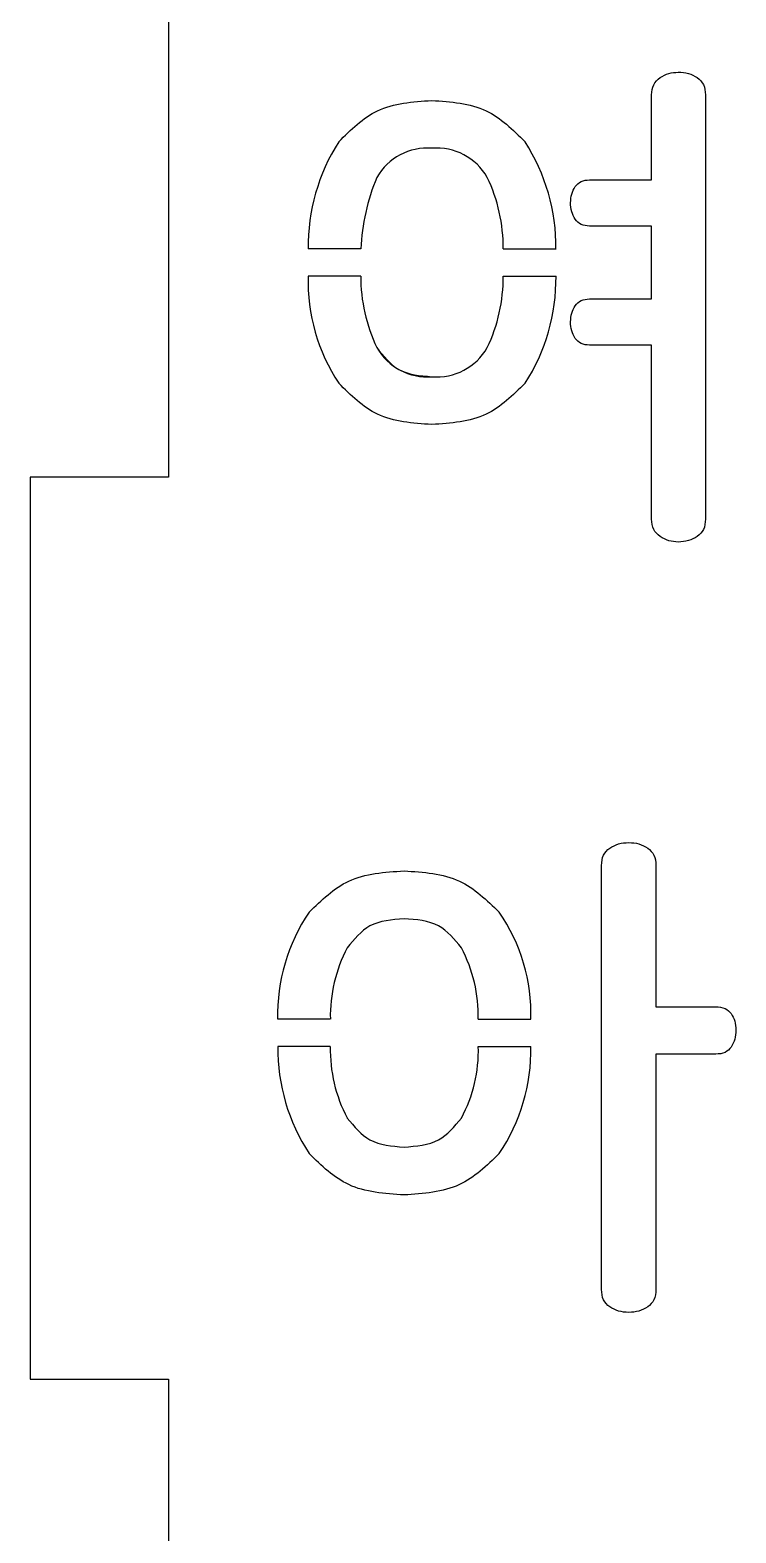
# Model space of a CAD drawing. Header units: millimetres. Extents: x 0 to 106, y 0 to 113.
# Drawn here: x 0 to 15.57, y 57.65 to 90.82 of the extents above; entities that cross this region are included whole.
import ezdxf

# ---------------------------------------------------------------- set-up
doc = ezdxf.new("R2010")
doc.units = ezdxf.units.MM
doc.layers.get('0').update_dxf_attribs({"linetype": 'CONTINUOUS'})

msp = doc.modelspace()

# ---------------------------------------------------------------- linework, layer by layer
for p, q in [((3.05, 91.05), (3.05, 80.95)), ((13.708, 87.512), (13.708, 89.384)), ((14.896, 89.384), (14.896, 80.024)), ((12.34, 87.512), (13.708, 87.512)), ((13.708, 86.492), (12.34, 86.492)), ((13.708, 84.884), (13.708, 86.492)), ((7.294, 85.988), (6.132, 85.988)), ((10.438, 85.988), (11.6, 85.988)), ((7.294, 85.388), (6.132, 85.388)), ((10.438, 85.388), (11.6, 85.388)), ((12.34, 84.884), (13.708, 84.884)), ((13.708, 83.864), (12.34, 83.864)), ((13.708, 80.024), (13.708, 83.864)), ((3.05, 80.95), (0, 80.95)), ((0, 80.95), (0, 61.05)), ((12.604, 63.024), (12.604, 72.384)), ((13.804, 72.384), (13.804, 69.264)), ((6.622, 68.988), (5.461, 68.988)), ((9.886, 68.988), (9.941, 68.988)), ((9.941, 68.988), (11.047, 68.988)), ((13.804, 69.264), (15.124, 69.264)), ((6.622, 68.388), (5.461, 68.388)), ((9.886, 68.388), (11.047, 68.388)), ((15.124, 68.22), (13.804, 68.22)), ((13.804, 68.22), (13.804, 63.024)), ((0, 61.05), (3.05, 61.05)), ((3.05, 61.05), (3.05, 49.95))]:
    msp.add_line(p, q)
for centre, radius, start, end in [((10.455, 86.031), 4.323, 147.5287, 180.5691), ((7.323, 86.035), 4.276, -0.6353, 32.8003), ((8.759, 86.934), 1.278, 85.4579, 150.3627), ((8.967, 86.924), 1.289, 29.8991, 94.746), ((12.041, 85.751), 4.753, 157.552, 177.1425), ((6.769, 85.993), 3.669, -0.0784, 25.384), ((10.226, 85.279), 4.095, 178.4802, 213.422), ((10.961, 85.383), 3.668, 179.9155, 205.3901), ((6.767, 85.383), 3.671, -25.378, 0.0724), ((7.319, 85.342), 4.281, -32.7808, 0.6158), ((8.759, 84.442), 1.278, 209.6373, 274.5421), ((8.967, 84.452), 1.289, 265.2481, 330.1068), ((9.521, 69.081), 4.062, 146.0008, 181.3098), ((7.065, 69.096), 3.983, -1.5498, 34.5007), ((9.908, 69.047), 3.286, 152.461, 181.023), ((6.643, 69.057), 3.243, -1.2159, 27.7319), ((9.758, 68.365), 4.297, 179.6868, 213.0026), ((9.862, 68.319), 3.241, 178.7728, 207.7431), ((6.75, 68.294), 3.137, -28.2324, 1.7165), ((6.86, 68.341), 4.188, -33.5938, 0.6429)]:
    msp.add_arc(centre, radius, start, end)
for points, knots in [([(13.894, 89.768), (13.957, 89.803), (14.082, 89.873), (14.225, 89.883), (14.296, 89.888)], [0, 0, 0, 0, 0.02134067, 0.04240539, 0.04240539, 0.04240539, 0.04240539]), ([(14.296, 89.888), (14.373, 89.884), (14.522, 89.875), (14.652, 89.803), (14.716, 89.768)], [0, 0, 0, 0, 0.0226991, 0.04417583, 0.04417583, 0.04417583, 0.04417583]), ([(13.708, 89.384), (13.714, 89.465), (13.725, 89.618), (13.84, 89.72), (13.894, 89.768)], [0, 0, 0, 0, 0.02326936, 0.04419689, 0.04419689, 0.04419689, 0.04419689]), ([(14.716, 89.768), (14.768, 89.72), (14.88, 89.617), (14.89, 89.465), (14.896, 89.384)], [0, 0, 0, 0, 0.02063029, 0.04387014, 0.04387014, 0.04387014, 0.04387014]), ([(6.808, 88.352), (7.076, 88.618), (7.641, 89.179), (8.439, 89.235), (8.86, 89.264)], [0, 0, 0, 0, 0.1094934, 0.2313455, 0.2313455, 0.2313455, 0.2313455]), ([(8.86, 89.264), (9.281, 89.235), (10.081, 89.179), (10.649, 88.618), (10.918, 88.352)], [0, 0, 0, 0, 0.1219994, 0.2318446, 0.2318446, 0.2318446, 0.2318446]), ([(11.92, 87.008), (11.924, 87.073), (11.931, 87.199), (11.992, 87.309), (12.022, 87.362)], [0, 0, 0, 0, 0.01921988, 0.03727105, 0.03727105, 0.03727105, 0.03727105]), ([(12.022, 87.362), (12.062, 87.406), (12.148, 87.498), (12.274, 87.507), (12.34, 87.512)], [0, 0, 0, 0, 0.0172298, 0.03635114, 0.03635114, 0.03635114, 0.03635114]), ([(12.022, 86.642), (11.992, 86.696), (11.93, 86.81), (11.923, 86.94), (11.92, 87.008)], [0, 0, 0, 0, 0.01832329, 0.03843564, 0.03843564, 0.03843564, 0.03843564]), ([(12.34, 86.492), (12.274, 86.497), (12.148, 86.506), (12.062, 86.598), (12.022, 86.642)], [0, 0, 0, 0, 0.01912134, 0.0363511, 0.0363511, 0.0363511, 0.0363511]), ([(11.92, 84.38), (11.924, 84.445), (11.931, 84.571), (11.992, 84.681), (12.022, 84.734)], [0, 0, 0, 0, 0.01921986, 0.03727104, 0.03727104, 0.03727104, 0.03727104]), ([(12.022, 84.734), (12.062, 84.778), (12.148, 84.87), (12.274, 84.879), (12.34, 84.884)], [0, 0, 0, 0, 0.0172298, 0.03635113, 0.03635113, 0.03635113, 0.03635113]), ([(12.022, 84.014), (11.992, 84.068), (11.93, 84.182), (11.923, 84.312), (11.92, 84.38)], [0, 0, 0, 0, 0.01832335, 0.03843569, 0.03843569, 0.03843569, 0.03843569]), ([(12.34, 83.864), (12.274, 83.869), (12.148, 83.878), (12.062, 83.97), (12.022, 84.014)], [0, 0, 0, 0, 0.01912133, 0.03635113, 0.03635113, 0.03635113, 0.03635113]), ([(7.648, 83.81), (7.794, 83.623), (8.101, 83.231), (8.6, 83.19), (8.86, 83.168)], [0, 0, 0, 0, 0.0682006, 0.1428465, 0.1428465, 0.1428465, 0.1428465]), ([(8.86, 82.112), (8.439, 82.141), (7.641, 82.197), (7.076, 82.758), (6.808, 83.024)], [0, 0, 0, 0, 0.1218521, 0.2313455, 0.2313455, 0.2313455, 0.2313455]), ([(10.918, 83.024), (10.649, 82.758), (10.081, 82.197), (9.281, 82.141), (8.86, 82.112)], [0, 0, 0, 0, 0.1098452, 0.2318446, 0.2318446, 0.2318446, 0.2318446]), ([(13.894, 79.64), (13.84, 79.688), (13.725, 79.79), (13.714, 79.943), (13.708, 80.024)], [0, 0, 0, 0, 0.02092752, 0.04419684, 0.04419684, 0.04419684, 0.04419684]), ([(14.896, 80.024), (14.89, 79.943), (14.88, 79.791), (14.768, 79.688), (14.716, 79.64)], [0, 0, 0, 0, 0.0232398, 0.04387011, 0.04387011, 0.04387011, 0.04387011]), ([(14.296, 79.52), (14.225, 79.525), (14.082, 79.535), (13.957, 79.605), (13.894, 79.64)], [0, 0, 0, 0, 0.02106471, 0.04240541, 0.04240541, 0.04240541, 0.04240541]), ([(14.716, 79.64), (14.652, 79.605), (14.522, 79.533), (14.373, 79.524), (14.296, 79.52)], [0, 0, 0, 0, 0.02147672, 0.04417582, 0.04417582, 0.04417582, 0.04417582]), ([(12.604, 72.384), (12.61, 72.465), (12.62, 72.617), (12.732, 72.72), (12.784, 72.768)], [0, 0, 0, 0, 0.02323986, 0.04387014, 0.04387014, 0.04387014, 0.04387014]), ([(12.784, 72.768), (12.848, 72.803), (12.978, 72.875), (13.127, 72.884), (13.204, 72.888)], [0, 0, 0, 0, 0.02147674, 0.04417583, 0.04417583, 0.04417583, 0.04417583]), ([(13.204, 72.888), (13.281, 72.884), (13.43, 72.875), (13.56, 72.803), (13.624, 72.768)], [0, 0, 0, 0, 0.02269916, 0.04417589, 0.04417589, 0.04417589, 0.04417589]), ([(13.624, 72.768), (13.676, 72.72), (13.788, 72.617), (13.798, 72.465), (13.804, 72.384)], [0, 0, 0, 0, 0.02063029, 0.04387013, 0.04387013, 0.04387013, 0.04387013]), ([(6.154, 71.352), (6.428, 71.618), (7.01, 72.181), (7.82, 72.235), (8.248, 72.264)], [0, 0, 0, 0, 0.1110228, 0.2350859, 0.2350859, 0.2350859, 0.2350859]), ([(8.248, 72.264), (8.676, 72.235), (9.488, 72.18), (10.072, 71.618), (10.348, 71.352)], [0, 0, 0, 0, 0.1242105, 0.2355881, 0.2355881, 0.2355881, 0.2355881]), ([(8.248, 71.208), (7.98, 71.187), (7.47, 71.147), (7.147, 70.753), (6.994, 70.566)], [0, 0, 0, 0, 0.0768448, 0.14644, 0.14644, 0.14644, 0.14644]), ([(9.514, 70.566), (9.36, 70.753), (9.033, 71.149), (8.519, 71.187), (8.248, 71.208)], [0, 0, 0, 0, 0.0698121, 0.1475373, 0.1475373, 0.1475373, 0.1475373]), ([(15.124, 69.264), (15.196, 69.26), (15.33, 69.253), (15.423, 69.158), (15.466, 69.114)], [0, 0, 0, 0, 0.02088936, 0.03857787, 0.03857787, 0.03857787, 0.03857787]), ([(15.466, 69.114), (15.496, 69.06), (15.558, 68.946), (15.565, 68.816), (15.568, 68.748)], [0, 0, 0, 0, 0.01832335, 0.03843566, 0.03843566, 0.03843566, 0.03843566]), ([(15.568, 68.748), (15.564, 68.68), (15.558, 68.548), (15.496, 68.432), (15.466, 68.376)], [0, 0, 0, 0, 0.02026111, 0.03899434, 0.03899434, 0.03899434, 0.03899434]), ([(15.466, 68.376), (15.424, 68.331), (15.332, 68.232), (15.197, 68.224), (15.124, 68.22)], [0, 0, 0, 0, 0.01797805, 0.03889486, 0.03889486, 0.03889486, 0.03889486]), ([(6.994, 66.81), (7.147, 66.623), (7.47, 66.229), (7.98, 66.189), (8.248, 66.168)], [0, 0, 0, 0, 0.0695952, 0.14644, 0.14644, 0.14644, 0.14644]), ([(8.248, 66.168), (8.519, 66.189), (9.033, 66.227), (9.36, 66.623), (9.514, 66.81)], [0, 0, 0, 0, 0.0777252, 0.1475373, 0.1475373, 0.1475373, 0.1475373]), ([(8.248, 65.112), (7.82, 65.141), (7.01, 65.195), (6.428, 65.758), (6.154, 66.024)], [0, 0, 0, 0, 0.1240631, 0.2350859, 0.2350859, 0.2350859, 0.2350859]), ([(10.348, 66.024), (10.072, 65.758), (9.488, 65.196), (8.676, 65.141), (8.248, 65.112)], [0, 0, 0, 0, 0.1113776, 0.2355881, 0.2355881, 0.2355881, 0.2355881]), ([(12.784, 62.64), (12.732, 62.688), (12.62, 62.791), (12.61, 62.943), (12.604, 63.024)], [0, 0, 0, 0, 0.02063028, 0.04387009, 0.04387009, 0.04387009, 0.04387009]), ([(13.804, 63.024), (13.798, 62.943), (13.788, 62.791), (13.676, 62.688), (13.624, 62.64)], [0, 0, 0, 0, 0.0232398, 0.04387008, 0.04387008, 0.04387008, 0.04387008]), ([(13.204, 62.52), (13.127, 62.524), (12.978, 62.533), (12.848, 62.605), (12.784, 62.64)], [0, 0, 0, 0, 0.02269908, 0.04417586, 0.04417586, 0.04417586, 0.04417586]), ([(13.624, 62.64), (13.56, 62.605), (13.43, 62.533), (13.281, 62.524), (13.204, 62.52)], [0, 0, 0, 0, 0.02147672, 0.04417588, 0.04417588, 0.04417588, 0.04417588])]:
    msp.add_open_spline(points, degree=3, knots=knots)

doc.saveas('drawing.dxf')
